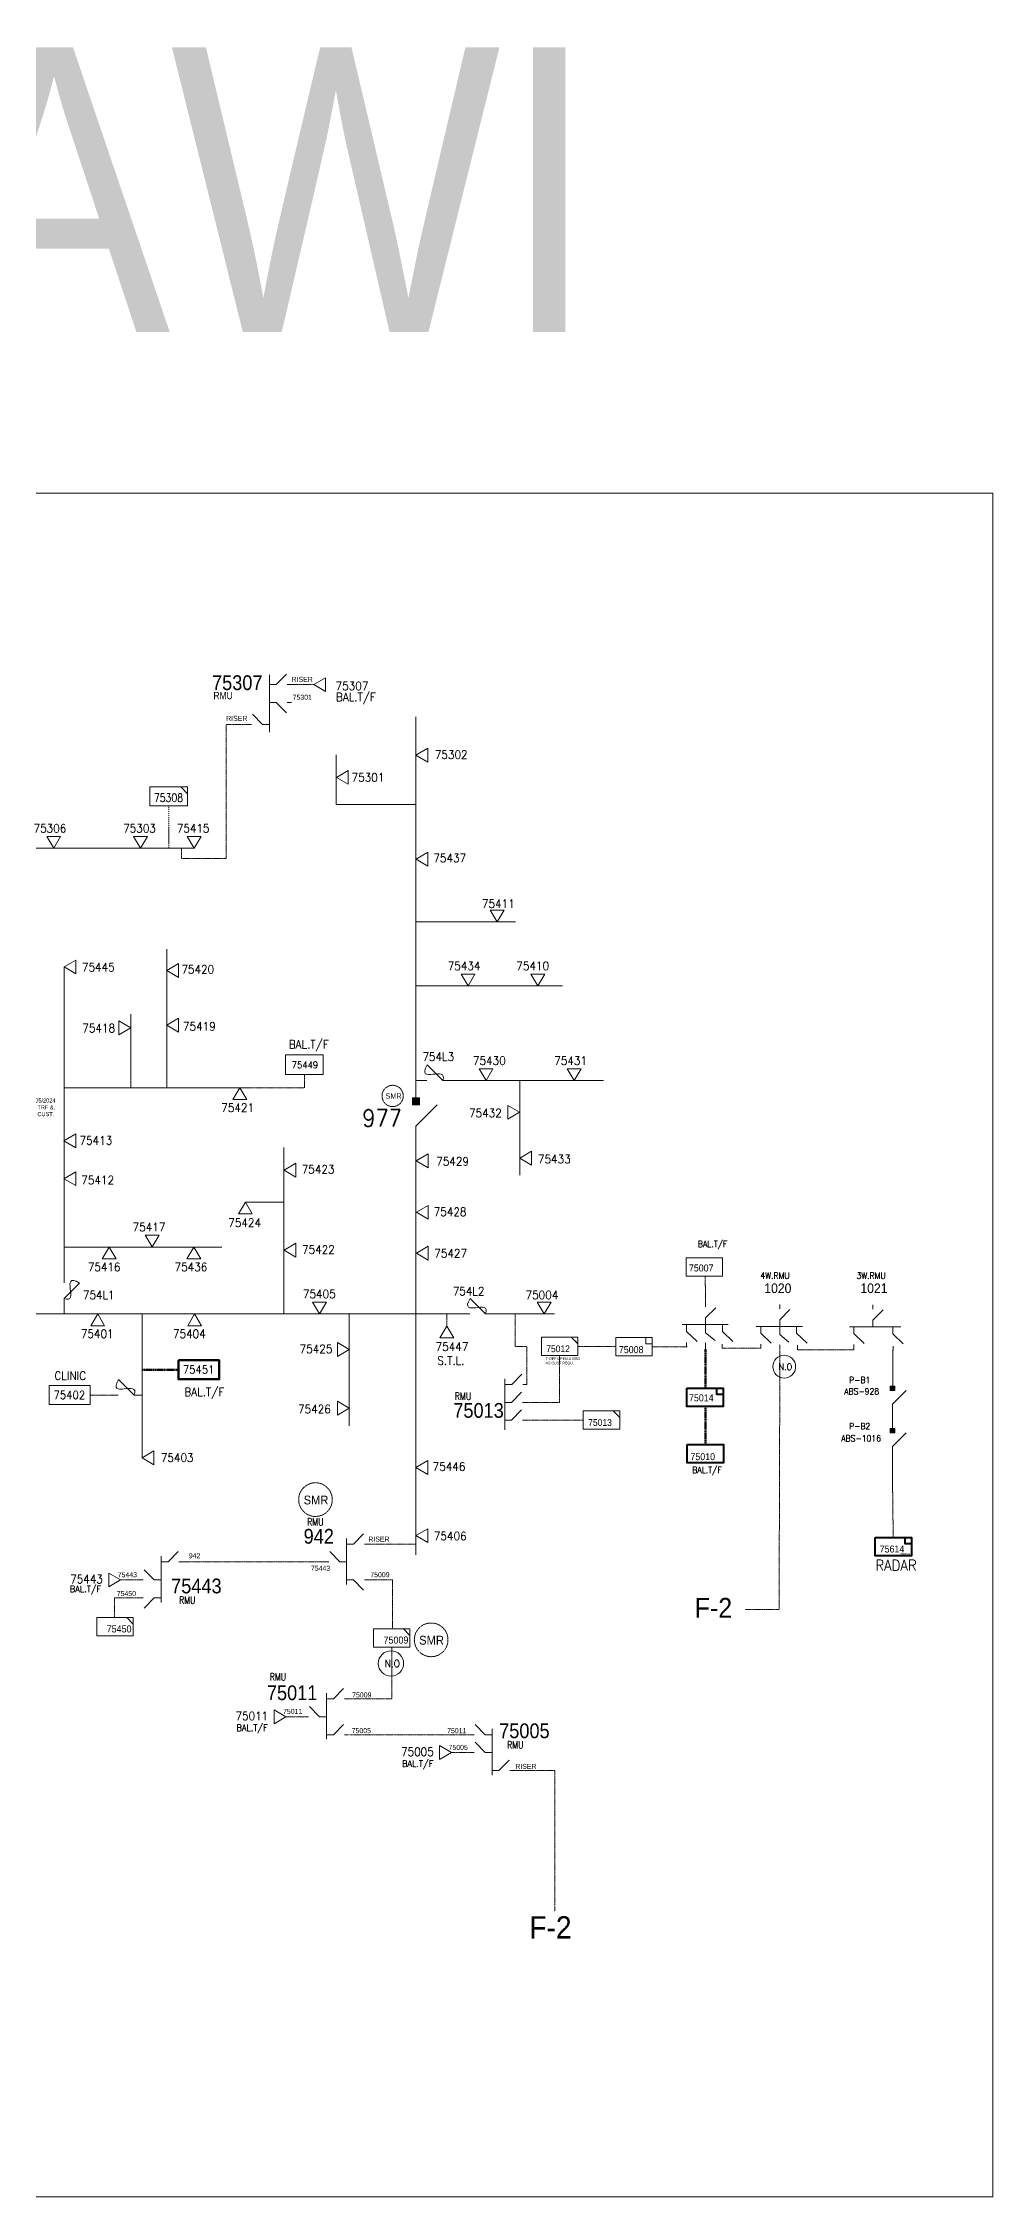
# Model space of a CAD drawing. Header units: metres. Extents: x 65984 to 144644, y -19036 to 23726.
# Drawn here: x 80888 to 81689, y 14799 to 16616 of the extents above; entities that cross this region are included whole.
import ezdxf
from ezdxf.enums import TextEntityAlignment as Align

# ---------------------------------------------------------------- set-up
doc = ezdxf.new("R2010")
doc.units = ezdxf.units.M
doc.header["$MEASUREMENT"] = 0
doc.linetypes.add('DGN Style 3', pattern=[0.013877, 0, -0.013877])
doc.linetypes.add('DGN Style 4', pattern=[1.6, 0.8, -0.4, 0, -0.4])
doc.layers.get('0').update_dxf_attribs({"color": 95, "lineweight": 40})
for name, color, linetype, lineweight in [('d_eos', 111, 'Continuous', 40), ('d_eos no', 121, 'Continuous', 40), ('d_switch', 95, 'Continuous', 40), ('d_tf no', 6, 'Continuous', 40), ('d_ug cable', 95, 'Continuous', 40), ('d_ug tf', 1, 'Continuous', 40), ('d_unit sub', 7, 'Continuous', 40), ('d_village name', 7, 'Continuous', 40), ('EXI TRANS 3PH', 7, 'Continuous', 0), ('FDR  2  03', 240, 'Continuous', 40), ('FDR  2  05', 154, 'Continuous', 40), ('FDR  2  17', 98, 'Continuous', 40), ('FDR  2  19', 172, 'Continuous', 40), ('FDR  3  01', 30, 'Continuous', 40), ('FDR  3  02', 251, 'Continuous', 40), ('Level 37', 7, 'Continuous', 0), ('O H MAIN FEEDER', 4, 'Continuous', 100), ('RMU', 30, 'Continuous', 120), ('SW N O', 114, 'Continuous', 30)]:
    doc.layers.add(name, color=color, linetype=linetype, lineweight=lineweight)
doc.styles.add('NASKHF', font='naskhf.shx', dxfattribs={"height": 8})
doc.styles.add('Style-Arial', font='arial.ttf')
doc.styles.add('Style-ENGINEERING', font='ENGINEERING.shx')
doc.styles.add('Style-msdefault', font='msdefault.shx')
doc.styles.add('Style-STANDARD', font='STANDARD.shx')

# ---------------------------------------------------------------- blocks, each defined once
blk = doc.blocks.new('FUSE01')
at = {"color": 0, "linetype": 'ByBlock', "lineweight": -2}
blk.add_line((0, -17.15), (0, -22.55), dxfattribs=at)
at = {"color": 0, "linetype": 'ByBlock', "lineweight": -2, "flags": 128}
blk.add_lwpolyline([(0, 0.05), (0, -5.75), (-11.2, -16.95)], dxfattribs=at)
at = {"color": 0, "linetype": 'ByBlock', "lineweight": -2}
blk.add_open_spline([(-11.2, -16.95), (3.4, -25.35), (-11.6, -1.35), (0, -5.75)], degree=3, dxfattribs=at)
blk = doc.blocks.new('TF_2_3')
at = {"layer": 'd_village name', "color": 0, "linetype": 'Continuous', "lineweight": -2, "ltscale": 500}
blk.add_line((3150, 2475), (4950, 675), dxfattribs=at)
blk.add_3dface([(-5050, 2475), (4950, 2475), (4950, -2525), (-5050, -2525)], dxfattribs=at)
blk = doc.blocks.new('TF3')
at = {"color": 0, "linetype": 'ByBlock', "lineweight": -2}
for p, q in [((11.3, 9), (18.3, 9)), ((18.3, 9), (18.3, 2))]:
    blk.add_line(p, q, dxfattribs=at)
at = {"color": 0, "linetype": 'ByBlock', "lineweight": -2, "flags": 128}
blk.add_lwpolyline([(18.3, 2), (11.3, 2), (11.3, 9)], dxfattribs=at)
at = {"color": 0, "linetype": 'ByBlock', "lineweight": -2}
blk.add_3dface([(-21.7, 9), (18.3, 9), (18.3, -11), (-21.7, -11)], dxfattribs=at)
blk = doc.blocks.new('ABS2')
at = {"color": 0, "linetype": 'ByBlock', "lineweight": -2}
for q in [(-59.8, 87), (0, 0)]:
    blk.add_line((0, 27.2), q, dxfattribs=at)
at = {"color": 0, "linetype": 'ByBlock', "lineweight": -2, "flags": 128}
for points in [[(10, 87.2), (-10, 87.2), (-10, 107.2), (10, 107.2)], [(7.6, 99.3), (7.6, 99.3), (7.6, 99.3), (7.6, 99.3)]]:
    blk.add_lwpolyline(points, close=True, dxfattribs=at)
at = {"color": 0, "linetype": 'ByBlock', "lineweight": -2}
for points in [[(10, 87.2), (-10, 87.2), (10, 107.2), (-10, 107.2)], [(7.6, 99.3), (7.6, 99.3), (7.6, 99.3)]]:
    blk.add_solid(points, dxfattribs=at)
blk = doc.blocks.new('TF_8')
at = {"color": 0, "linetype": 'ByBlock', "lineweight": -2}
blk.add_line((6.3, 4.95), (9.9, 1.35), dxfattribs=at)
blk.add_3dface([(-10.1, 4.95), (9.9, 4.95), (9.9, -5.05), (-10.1, -5.05)], dxfattribs=at)
blk = doc.blocks.new('TRA1_814')
at = {"layer": 'EXI TRANS 3PH', "color": 1, "linetype": 'Continuous', "lineweight": 13, "flags": 128}
blk.add_lwpolyline([(10, -17), (0, 0), (-10, -17)], close=True, dxfattribs=at)
blk = doc.blocks.new('TRA1_813')
at = {"layer": 'EXI TRANS 3PH', "color": 1, "linetype": 'Continuous', "lineweight": 13, "xscale": 1.000046566207833, "yscale": 1.000046566207833, "zscale": 1.000046566207833, "rotation": 180}
blk.add_blockref('TRA1_814', (0, 0), dxfattribs=at)
blk = doc.blocks.new('*U1430')
at = {"layer": 'SW N O', "color": 3, "lineweight": 13}
blk.add_circle((0, 0), 16.8, dxfattribs=at)
at = {"layer": 'SW N O', "color": 3, "lineweight": 13, "style": 'Style-STANDARD'}
blk.add_text('N.O', height=9.6, dxfattribs=at).set_placement((1.7, -0.2), align=Align.MIDDLE_CENTER)

msp = doc.modelspace()

# ---------------------------------------------------------------- linework, layer by layer
at = {"layer": 'd_eos', "color": 7, "linetype": 'Continuous', "lineweight": 13, "ltscale": 1.031848}
for p, q in [((81078.8, 16034.7), (81078.8, 16083.2)), ((81084.6, 16075), (81093.1, 16083.7)), ((81078.8, 16074.9), (81084.6, 16074.9)), ((81093.9, 16074.9), (81097.4, 16074.9)), ((81073, 16041.2), (81064.6, 16050)), ((81078.8, 16059.8), (81084.6, 16059.8)), ((81084.6, 16059.8), (81093.1, 16051.1)), ((81093.9, 16059.8), (81097.4, 16059.8)), ((81063.8, 16041.2), (81060.2, 16041.2)), ((81078.8, 16041.2), (81073, 16041.2)), ((81446.8, 15549.9), (81446.8, 15553.5)), ((81446.8, 15540.7), (81455.6, 15549.1)), ((81446.8, 15534.9), (81446.8, 15540.7)), ((81509.4, 15548.4), (81509.4, 15551.9)), ((81509.4, 15539.1), (81518.1, 15547.6)), ((81509.4, 15533.3), (81509.4, 15539.1)), ((81587.9, 15548.1), (81587.9, 15551.6)), ((81587.9, 15538.8), (81596.6, 15547.3)), ((81587.9, 15533.1), (81587.9, 15538.8)), ((81427.1, 15535), (81466, 15535)), ((81430.9, 15535), (81430.9, 15529.2)), ((81430.9, 15529.2), (81439.7, 15520.7)), ((81430.9, 15519.9), (81430.9, 15516.4)), ((81446.7, 15514.4), (81446.7, 15519.6)), ((81446.9, 15528.1), (81446.8, 15534.9)), ((81446.9, 15528), (81454.9, 15521.5)), ((81461.2, 15535), (81461.2, 15529.2)), ((81461.2, 15529.2), (81469.9, 15520.7)), ((81489.7, 15533.5), (81528.6, 15533.5)), ((81493.5, 15533.5), (81493.5, 15527.7)), ((81493.5, 15527.7), (81502.2, 15519.2)), ((81509.5, 15526.5), (81509.4, 15533.4)), ((81509.5, 15526.5), (81517.2, 15520.1)), ((81523.7, 15533.5), (81523.7, 15527.7)), ((81523.7, 15527.7), (81532.5, 15519.2)), ((81568.2, 15533.2), (81611.7, 15533.2)), ((81572, 15533.2), (81572, 15527.4)), ((81572, 15527.4), (81580.7, 15518.9)), ((81604.9, 15527.3), (81613.7, 15518.8)), ((81605, 15533.1), (81605, 15527.3)), ((81461, 15518.5), (81461, 15515)), ((81493.5, 15518.4), (81493.5, 15514.9)), ((81509.5, 15515.6), (81509.5, 15518)), ((81524.3, 15517.5), (81524.3, 15513.6)), ((81572, 15518.1), (81572, 15513.6)), ((81605.1, 15516.7), (81605.1, 15513.2)), ((81277.5, 15446.1), (81277.5, 15489.2)), ((81277.5, 15484.3), (81283.3, 15484.3)), ((81283.3, 15484.3), (81291.7, 15493.1)), ((81292.6, 15484.3), (81296.1, 15484.3)), ((81277.4, 15469.2), (81283.2, 15469.2)), ((81283.2, 15469.2), (81291.6, 15477.9)), ((81292.4, 15469.2), (81296, 15469.2)), ((81277.4, 15454.4), (81283.2, 15454.4)), ((81283.2, 15454.4), (81291.6, 15463.1)), ((81292.4, 15454.4), (81296, 15454.4)), ((80987.5, 15300.6), (80987.5, 15339.5)), ((80993.3, 15334.7), (81001.7, 15343.4)), ((80972.4, 15319.5), (80968.9, 15319.5)), ((80981.7, 15319.5), (80973.2, 15328.2)), ((80987.5, 15319.5), (80981.7, 15319.5)), ((80987.5, 15334.7), (80993.3, 15334.7)), ((81002.5, 15334.7), (81006.1, 15334.7)), ((80972.4, 15304.4), (80968.9, 15304.4)), ((80981.7, 15304.4), (80973.2, 15295.7)), ((80987.5, 15304.4), (80981.7, 15304.4)), ((81121.2, 15204.1), (81112.7, 15212.9)), ((81127, 15185.2), (81127, 15224.1)), ((81127, 15219.3), (81132.8, 15219.3)), ((81132.8, 15219.3), (81141.3, 15228)), ((81142.1, 15219.3), (81145.6, 15219.3)), ((81111.9, 15204.1), (81108.4, 15204.1)), ((81127, 15204.1), (81121.2, 15204.1)), ((81132.8, 15189), (81141.3, 15197.7)), ((81260.9, 15189), (81252.4, 15197.7)), ((81266.7, 15154.9), (81266.7, 15193.8)), ((81127, 15189), (81132.8, 15189)), ((81142.1, 15189), (81145.6, 15189)), ((81251.6, 15189), (81248.1, 15189)), ((81251.6, 15173.9), (81248.1, 15173.9)), ((81260.9, 15173.9), (81252.4, 15182.6)), ((81266.7, 15189), (81260.9, 15189)), ((81266.7, 15173.9), (81260.9, 15173.9)), ((81266.7, 15158.7), (81272.5, 15158.7)), ((81272.5, 15158.7), (81281, 15167.5)), ((81281.8, 15158.7), (81285.3, 15158.7))]:
    msp.add_line(p, q, dxfattribs=at)
at = {"layer": 'd_eos', "color": 2, "linetype": 'Continuous', "lineweight": 13, "ltscale": 1.031848}
for p, q in [((81149.7, 15349.8), (81158.2, 15358.5)), ((81138.2, 15334.7), (81129.7, 15343.4)), ((81144, 15315.7), (81143.9, 15354.6)), ((81143.9, 15349.8), (81149.7, 15349.8)), ((81159, 15349.8), (81162.5, 15349.8)), ((81128.9, 15334.7), (81125.4, 15334.7)), ((81143.9, 15334.7), (81138.2, 15334.7)), ((81144, 15319.5), (81149.7, 15319.5)), ((81149.7, 15319.5), (81158.2, 15310.8)), ((81159, 15319.5), (81162.5, 15319.5))]:
    msp.add_line(p, q, dxfattribs=at)
at = {"layer": 'd_ug cable', "color": 2, "linetype": 'DGN Style 3', "lineweight": 13}
for centre, radius in [((81182.8, 15727.9), 8.98), ((81117.7, 15387.3), 14.2), ((81215.3, 15269), 14.2)]:
    msp.add_circle(centre, radius, dxfattribs=at)
at = {"layer": 'd_ug tf', "color": 134, "linetype": 'DGN Style 4', "lineweight": 13}
msp.add_line((80993.9, 15936.9), (80993.9, 15972.7), dxfattribs=at)
at = {"layer": 'd_unit sub', "color": 1, "linetype": 'Continuous', "lineweight": 13, "flags": 128}
for points in [[(81430.6, 15591.2), (81461.2, 15591.2), (81461.2, 15575.8), (81430.6, 15575.8)], [(81339, 15518.9), (81333.5, 15524.3), (81339, 15524.3)], [(81374.4, 15456.7), (81368.9, 15462.1), (81374.4, 15462.1)]]:
    msp.add_lwpolyline(points, close=True, dxfattribs=at)
at = {"layer": 'd_unit sub', "color": 1, "linetype": 'Continuous', "lineweight": 40, "flags": 128}
msp.add_lwpolyline([(81431.4, 15433.7), (81462, 15433.7), (81462, 15418.3), (81431.4, 15418.3)], close=True, dxfattribs=at)
at = {"layer": 'FDR  2  05', "color": 94, "linetype": 'Continuous', "lineweight": 13}
for p, q in [((81202.5, 15724.1), (81202.5, 16047.8)), ((81135.1, 16015.8), (81135.1, 15973.9)), ((81202.5, 15973.9), (81135.1, 15973.9)), ((81015.4, 15936.9), (80825.3, 15936.9)), ((81286.5, 15874.7), (81202.7, 15874.7)), ((80992.2, 15734.4), (80992.2, 15851.8)), ((80905.5, 15574.9), (80905.5, 15836.7)), ((81326.2, 15820.9), (81202.7, 15820.9)), ((80961.8, 15734.4), (80961.8, 15796.8)), ((81210.8, 15740.9), (81202.7, 15740.9)), ((81360.7, 15740.9), (81231.9, 15740.9)), ((81290, 15661.1), (81290, 15740.9)), ((80905.5, 15734.8), (81059.9, 15734.8)), ((81091.1, 15544), (81091.1, 15684.4)), ((81202.5, 15340.6), (81202.5, 15694.2)), ((81058.5, 15638.3), (81091.1, 15638.3)), ((80905.5, 15600.4), (81038.7, 15600.4)), ((81242.9, 15544), (80826.3, 15544)), ((80905.5, 15544), (80905.5, 15552.9)), ((80971.4, 15544), (80971.4, 15422.6)), ((81146.2, 15544), (81146.2, 15449.5)), ((81319.5, 15544), (81268, 15544)), ((81605, 15482.6), (81605, 15513.8)), ((81604.7, 15447.5), (81604.7, 15463.2)), ((81604.7, 15396.3), (81604.7, 15427.5))]:
    msp.add_line(p, q, dxfattribs=at)
at = {"layer": 'FDR  2  17', "color": 7, "linetype": 'Continuous', "lineweight": 13, "flags": 128}
for points in [[(81092.5, 15762.7), (81124.1, 15762.7), (81124.1, 15745.9), (81092.5, 15745.9)], [(80892.9, 15483.5), (80927.5, 15483.5), (80927.5, 15467.5), (80892.9, 15467.5)]]:
    msp.add_lwpolyline(points, close=True, dxfattribs=at)
at = {"layer": 'FDR  2  17', "color": 7, "linetype": 'Continuous', "lineweight": 53, "flags": 128}
msp.add_lwpolyline([(81002, 15504.9), (81036.5, 15504.9), (81036.5, 15488.9), (81002, 15488.9)], close=True, dxfattribs=at)
at = {"layer": 'FDR  2  19', "color": 1, "linetype": 'DGN Style 3', "lineweight": 13}
for p, q in [((81097.4, 16074.9), (81116.3, 16074.9)), ((81446.6, 15575.8), (81446.8, 15552.4)), ((81228.5, 15533.7), (81228.5, 15543.9)), ((81296.1, 15484.3), (81296.1, 15516.6)), ((81401.7, 15516.3), (81431.4, 15516.3)), ((81461, 15515), (81493.7, 15515)), ((81524.3, 15513.6), (81572, 15513.6)), ((80927.5, 15475.5), (80945.1, 15475.5)), ((81296, 15454.4), (81343.7, 15454.4)), ((81160.8, 15349.8), (81202, 15349.8)), ((80968.9, 15319.5), (80953.2, 15319.5)), ((81108.4, 15204.1), (81092.7, 15204.1)), ((81248.1, 15189), (81146.4, 15189)), ((81248.1, 15173.9), (81232.4, 15173.9))]:
    msp.add_line(p, q, dxfattribs=at)
at = {"layer": 'FDR  2  19', "color": 1, "linetype": 'DGN Style 3', "lineweight": 53}
for p, q in [((81446.7, 15481.3), (81446.7, 15514.3)), ((80971.4, 15496.9), (81002, 15496.9)), ((81446.7, 15433.7), (81446.7, 15465.3))]:
    msp.add_line(p, q, dxfattribs=at)
at = {"layer": 'FDR  2  19', "color": 1, "linetype": 'DGN Style 3', "lineweight": 13, "flags": 128}
for points in [[(81004.6, 15936.9), (81004.6, 15928.2), (81042.3, 15928.2), (81042.3, 16041.2), (81060.2, 16041.2)], [(81059.9, 15734.8), (81108.3, 15734.8), (81108.3, 15745.9)], [(81286.2, 15543.7), (81286.2, 15516.6), (81296.1, 15516.6)], [(81296, 15469.2), (81323.5, 15469.2), (81323.7, 15508.9)], [(81339, 15516.6), (81371, 15516.6)], [(81480.3, 15294.6), (81508.9, 15294.6), (81509.6, 15516)], [(81605.2, 15355.3), (81605.2, 15355.3), (81604.7, 15396.9)], [(81006.1, 15334.7), (81125.4, 15334.7)], [(81162.5, 15319.5), (81182.7, 15319.5), (81182.7, 15278.3)], [(80968.9, 15304.4), (80948.1, 15304.4), (80948.1, 15287.7)], [(81182.2, 15263), (81182.2, 15219.3), (81145.6, 15219.3)], [(81285.3, 15158.7), (81319.8, 15158.7), (81319.8, 15040)]]:
    msp.add_lwpolyline(points, dxfattribs=at)
at = {"layer": 'O H MAIN FEEDER', "color": 140, "lineweight": 13, "ltscale": 0.498271, "flags": 128}
msp.add_lwpolyline([(79820.2, 14799), (79820.2, 16236.4), (81689.4, 16236.4), (81689.4, 14799)], close=True, dxfattribs=at)

# ---------------------------------------------------------------- block references
at = {"color": 5, "linetype": 'DGN Style 3', "lineweight": 13, "ltscale": 0.988148, "xscale": 0.003185260140615065, "yscale": 0.003185260140615065, "zscale": 0.005755939339257474, "rotation": 359.9999999999999}
msp.add_blockref('TF_2_3', (80994, 15980.7), dxfattribs=at)
at = {"layer": 'd_unit sub', "color": 1, "linetype": 'Continuous', "lineweight": 13, "xscale": 1.533470680313824, "yscale": 1.537839403088075, "zscale": 1.933377586200117}
for p in [(81323.8, 15516.7), (81359.2, 15454.5)]:
    msp.add_blockref('TF_8', p, dxfattribs=at)
at = {"layer": 'd_unit sub', "color": 1, "linetype": 'Continuous', "lineweight": 13, "xscale": 0.7667353401594268, "yscale": 0.7667353401594268, "zscale": 0.3067150892667264, "rotation": 359.9999999999999}
msp.add_blockref('TF3', (81387.7, 15517.1), dxfattribs=at)
at = {"layer": 'd_unit sub', "color": 1, "linetype": 'Continuous', "lineweight": 40, "xscale": 0.7667353401594268, "yscale": 0.7667353401594268, "zscale": 0.3067150892667264, "rotation": 359.9999999999999}
for p in [(81447.6, 15474.4), (81606.7, 15348.4)]:
    msp.add_blockref('TF3', p, dxfattribs=at)
at = {"layer": 'd_unit sub', "color": 5, "linetype": 'Continuous', "lineweight": 13, "xscale": 1.533470680313094, "yscale": 1.533470680313094, "zscale": 1.006283101268789, "rotation": 359.9999999999999}
msp.add_blockref('TF_8', (80948.7, 15280.2), dxfattribs=at)
at = {"layer": 'd_unit sub', "color": 2, "linetype": 'Continuous', "lineweight": 13, "xscale": 1.533470680313094, "yscale": 1.533470680313094, "zscale": 1.006283101268789, "rotation": 359.9999999999999}
msp.add_blockref('TF_8', (81182.2, 15270.7), dxfattribs=at)
at = {"layer": 'EXI TRANS 3PH', "color": 1, "linetype": 'Continuous', "lineweight": 13}
for p, xscale, yscale, zscale, rotation in [((81116.3, 16074.9), 0.585816259587543, 0.5870959823842179, 0.585816259587543, 269.9998128257428), ((81202.5, 16015.4), 0.585816259587542, 0.5870959823842185, 0.585816259587542, 269.9998128257428), ((81135.4, 15996.7), 0.585816259587542, 0.5870959823842185, 0.585816259587542, 269.9998128257428), ((81202.6, 15927.7), 0.585816259587542, 0.5870959823842185, 0.585816259587542, 269.9998128257428), ((81271, 15874.7), 0.5858162595875431, 0.5870959823842172, 0.5858162595875431, 0.0001871742573096563), ((80905.5, 15836.7), 0.585816259587542, 0.5870959823842185, 0.585816259587542, 269.9998128257428), ((80992.2, 15833.8), 0.585816259587542, 0.5870959823842185, 0.585816259587542, 269.9998128257428), ((81246.4, 15820.8), 0.5858162595875431, 0.5870959823842172, 0.5858162595875431, 0.0001871742573096563), ((81305.3, 15820.8), 0.5858162595875431, 0.5870959823842172, 0.5858162595875431, 0.0001871742573096563), ((80992.2, 15787.7), 0.585816259587542, 0.5870959823842185, 0.585816259587542, 269.9998128257428), ((81261.6, 15740.9), 0.5858162595875431, 0.5870959823842172, 0.5858162595875431, 0.0001871742573096563), ((81336, 15740.9), 0.5858162595875431, 0.5870959823842172, 0.5858162595875431, 0.0001871742573096563), ((81053.8, 15734.8), 0.5858162595875431, 0.5870959823842172, 0.5858162595875431, 179.9998128257428), ((80905.4, 15690.1), 0.585816259587542, 0.5870959823842185, 0.585816259587542, 269.9998128257428), ((81091.2, 15665.3), 0.585816259587542, 0.5870959823842185, 0.585816259587542, 269.9998128257428), ((81202.7, 15673.2), 0.585816259587542, 0.5870959823842185, 0.585816259587542, 270.0001871742573), ((81290, 15675.4), 0.585816259587542, 0.5870959823842185, 0.585816259587542, 269.9998128257428), ((80905.4, 15658.1), 0.585816259587542, 0.5870959823842185, 0.585816259587542, 269.9998128257428), ((81058.5, 15638.3), 0.5858162595875431, 0.5870959823842172, 0.5858162595875431, 179.9998128257428), ((81202.9, 15629.7), 0.585816259587542, 0.5870959823842185, 0.585816259587542, 270.0001871742573), ((80943.6, 15600.4), 0.5858162595875431, 0.5870959823842172, 0.5858162595875431, 179.9998128257428), ((81015, 15600.4), 0.5858162595875431, 0.5870959823842172, 0.5858162595875431, 179.9998128257428), ((81091.2, 15597.7), 0.585816259587542, 0.5870959823842185, 0.585816259587542, 269.9998128257428), ((81202.9, 15595.3), 0.585816259587542, 0.5870959823842185, 0.585816259587542, 270.0001871742573), ((80933.9, 15544), 0.5858162595875431, 0.5870959823842172, 0.5858162595875431, 179.9998128257428), ((81015.7, 15544), 0.5858162595875431, 0.5870959823842172, 0.5858162595875431, 179.9998128257428), ((81146.2, 15513.9), 0.585816259587542, 0.5870959823842185, 0.585816259587542, 90.00018717425732), ((81228.5, 15533.7), 0.5858162595875431, 0.5870959823842172, 0.5858162595875431, 179.9998128257428), ((81146.2, 15464.5), 0.585816259587542, 0.5870959823842185, 0.585816259587542, 90.00018717425732), ((80971.4, 15422.6), 0.585816259587542, 0.5870959823842185, 0.585816259587542, 269.9998128257428), ((81202.4, 15414.5), 0.585816259587542, 0.5870959823842185, 0.585816259587542, 269.9998128257428), ((81202.4, 15356.9), 0.585816259587542, 0.5870959823842185, 0.585816259587542, 269.9998128257428)]:
    msp.add_blockref('TRA1_813', p, dxfattribs=dict(at, xscale=xscale, yscale=yscale, zscale=zscale, rotation=rotation))
at = {"layer": 'EXI TRANS 3PH', "color": 1, "linetype": 'Continuous', "lineweight": 13, "extrusion": (0, 0, -1)}
for p, xscale, yscale, zscale, rotation in [((-80896.8, 15936.9), 0.5858162595875431, 0.5870959823842173, 0.5858162595875431, 0.0001871742573096567), ((-80970.1, 15936.9), 0.5858162595875431, 0.5870959823842173, 0.5858162595875431, 0.0001871742573096567), ((-81015.4, 15936.9), 0.5858162595875431, 0.5870959823842173, 0.5858162595875431, 0.0001871742573096567), ((-80961.8, 15785.4), 0.585816259587542, 0.5870959823842185, 0.585816259587542, 270.0001871742573), ((-81289.9, 15714.1), 0.585816259587542, 0.5870959823842185, 0.585816259587542, 269.9998128257428), ((-80979.8, 15600.5), 0.5858162595875431, 0.5870959823842173, 0.5858162595875431, 0.000187174254607309), ((-81121, 15544), 0.5858162595875431, 0.5870959823842173, 0.5858162595875431, 359.9998128257428), ((-81310.6, 15544), 0.5858162595875431, 0.5870959823842173, 0.5858162595875431, 0.0001871742573096567), ((-80953.2, 15319.5), 0.5858162595875421, 0.5870959823842185, 0.5858162595875421, 269.9922887923341), ((-81092.7, 15204.1), 0.5858162595875421, 0.5870959823842185, 0.5858162595875421, 269.9922887923341), ((-81232.4, 15173.9), 0.5858162595875421, 0.5870959823842185, 0.5858162595875421, 269.9922887923341)]:
    msp.add_blockref('TRA1_813', p, dxfattribs=dict(at, xscale=xscale, yscale=yscale, zscale=zscale, rotation=rotation))
at = {"layer": 'FDR  2  03', "color": 2, "linetype": 'Continuous', "lineweight": 13, "xscale": 0.3002525418009779, "yscale": -0.3002525418009795, "zscale": 0.5155419992421447, "rotation": 179.9998128257428}
msp.add_blockref('ABS2', (81202.5, 15694.2), dxfattribs=at)
at = {"layer": 'FDR  2  03', "color": 121, "linetype": 'Continuous', "lineweight": 13, "xscale": 0.1925099361140694, "yscale": -0.1925099361140704, "zscale": 0.5155419992421447, "rotation": 179.9998128257428}
for p in [(81604.7, 15462.5), (81604.7, 15426.8)]:
    msp.add_blockref('ABS2', p, dxfattribs=at)
at = {"layer": 'FDR  2  05', "color": 94, "linetype": 'Continuous', "lineweight": 13, "zscale": 2.012566202537578}
for p, xscale, yscale, rotation in [((81231.8, 15740.9), 1.172121997321165, 1.172121997321165, 269.9996256514858), ((80905.5, 15550.2), 1.172121997321166, 1.172121997321166, 179.9996256514858), ((80971.4, 15475.5), 1.172121997321165, 1.172121997321165, 269.9996256514858)]:
    msp.add_blockref('FUSE01', p, dxfattribs=dict(at, xscale=xscale, yscale=yscale, rotation=rotation))
at = {"layer": 'FDR  2  05', "color": 7, "linetype": 'Continuous', "lineweight": 13, "xscale": 1.172121997321165, "yscale": 1.172121997321165, "zscale": 2.012566202537578, "rotation": 269.9996256514858}
msp.add_blockref('FUSE01', (81268, 15544), dxfattribs=at)
at = {"layer": 'SW N O', "color": 3, "lineweight": 13}
for p, xscale, yscale, zscale in [((81513.2, 15499.5), 0.5720312006665029, 0.5720312006665029, 0.5720312006665029), ((81181.4, 15249.1), 0.635590222962781, 0.635590222962781, 0.635590222962781)]:
    msp.add_blockref('*U1430', p, dxfattribs=dict(at, xscale=xscale, yscale=yscale, zscale=zscale))

# ---------------------------------------------------------------- texts
at = {"layer": 'd_eos no', "color": 7, "linetype": 'Continuous', "lineweight": 13, "style": 'Style-Arial', "width": 0.88}
for s, height, p in [('SADAWI', 240.15, (80191.4, 16612.6)), ('75307', 12.46, (81030.4, 16082.8)), ('75013', 12.46, (81234, 15468.8)), ('75443', 12.46, (80995.9, 15320.7)), ('75011', 12.46, (81076.7, 15230.6)), ('75005', 12.46, (81272.7, 15198.5))]:
    msp.add_text(s, height=height, dxfattribs=at).set_placement(p, align=Align.TOP_LEFT)
at = {"layer": 'd_eos no', "color": 2, "linetype": 'Continuous', "lineweight": 13, "style": 'Style-Arial', "width": 0.88}
msp.add_text('942', height=12.46, dxfattribs=at).set_placement((81107.7, 15362.6), align=Align.TOP_LEFT)
at = {"layer": 'd_switch', "color": 7, "linetype": 'Continuous', "lineweight": 13, "style": 'Style-ENGINEERING', "width": 0.857143}
for s, rotation, p in [('RISER', 359.9996, (81097.5, 16081.5)), ('942', 0.0075, (81010.8, 15342.1)), ('75011', 0.0075, (81228.8, 15194.5))]:
    msp.add_text(s, height=4.27, rotation=rotation, dxfattribs=at).set_placement(p, align=Align.TOP_LEFT)
for s, p in [('75301', (81114.7, 16066.4)), ('RISER', (81180.2, 15356.1)), ('75443', (81130.1, 15331.5)), ('75009', (81180.2, 15326.1)), ('75009', (81164.9, 15224.7))]:
    msp.add_text(s, height=4.27, dxfattribs=at).set_placement(p, align=Align.TOP_RIGHT)
msp.add_text('RISER', height=4.27, rotation=359.9996, dxfattribs=at).set_placement((81060.2, 16048.6), align=Align.TOP_RIGHT)
for s, p in [('75443', (80950.8, 15326.1)), ('75450', (80950, 15310.2)), ('75011', (81090.3, 15210.7)), ('75005', (81230, 15180.4))]:
    msp.add_text(s, height=4.27, dxfattribs=at).set_placement(p, align=Align.TOP_LEFT)
for s, p in [('75005', (81164.5, 15190.3)), ('RISER', (81304.2, 15160.1))]:
    msp.add_text(s, height=4.27, dxfattribs=at).set_placement(p, align=Align.RIGHT)
at = {"layer": 'd_switch', "color": 2, "linetype": 'Continuous', "lineweight": 13, "insert": (80874.6, 15725.8), "char_height": 3.456, "attachment_point": 1, "style": 'NASKHF'}
msp.add_mtext('\\Fmsdefault;\\H1x;\\W0.9;16/05/2024\\PNO TRF &,\\PNO CUST.', dxfattribs=at)
at = {"layer": 'd_tf no', "color": 1, "linetype": 'Continuous', "lineweight": 13, "style": 'Style-msdefault', "width": 0.947368}
msp.add_text('SMR', height=4.68, dxfattribs=at).set_placement((81176.8, 15730.2), align=Align.TOP_LEFT)
at = {"layer": 'd_tf no', "color": 13, "linetype": 'Continuous', "lineweight": 13, "style": 'Style-msdefault', "width": 0.945946}
for s, height, p in [('75007', 5.9, (81432.8, 15585.7)), ('75012', 5.68, (81312.4, 15517.4)), ('75008', 5.9, (81373.7, 15516.8)), ('75013', 5.68, (81347.8, 15455.2))]:
    msp.add_text(s, height=height, dxfattribs=at).set_placement(p, align=Align.TOP_LEFT)
at = {"layer": 'd_tf no', "color": 7, "linetype": 'Continuous', "lineweight": 13, "style": 'Style-msdefault', "width": 0.945946}
for s, p in [('1020', (81496.4, 15569.7)), ('1021', (81577.5, 15569.7))]:
    msp.add_text(s, height=8.14, dxfattribs=at).set_placement(p, align=Align.TOP_LEFT)
at = {"layer": 'd_tf no', "color": 13, "linetype": 'Continuous', "lineweight": 40, "style": 'Style-msdefault', "width": 0.945946}
for s, p in [('75014', (81432.9, 15476.1)), ('75010', (81434.1, 15426.5)), ('75614', (81593.8, 15348.6))]:
    msp.add_text(s, height=5.9, dxfattribs=at).set_placement(p, align=Align.TOP_LEFT)
at = {"layer": 'd_tf no', "color": 1, "linetype": 'Continuous', "lineweight": 40, "style": 'Style-msdefault', "width": 0.945946}
for p in [(81107.7, 15390.7), (81205.2, 15272.4)]:
    msp.add_text('SMR', height=7.43, dxfattribs=at).set_placement(p, align=Align.TOP_LEFT)
at = {"layer": 'd_tf no', "color": 7, "linetype": 'Continuous', "lineweight": 40, "style": 'Style-msdefault', "width": 0.945946}
msp.add_text('1500KVA', height=1.62, dxfattribs=at).set_placement((81610, 15342.3), align=Align.TOP_LEFT)
at = {"layer": 'd_tf no', "color": 55, "linetype": 'Continuous', "lineweight": 40, "style": 'Style-msdefault', "width": 0.945946}
for height, p in [(16.68, (81437.7, 15304.4)), (18.82, (81298.1, 15035.8))]:
    msp.add_text('F-2', height=height, dxfattribs=at).set_placement(p, align=Align.TOP_LEFT)
at = {"layer": 'd_tf no', "color": 6, "linetype": 'Continuous', "lineweight": 13, "style": 'Style-msdefault', "width": 0.945946}
msp.add_text('75450', height=5.97, dxfattribs=at).set_placement((80962.5, 15281.2), align=Align.TOP_RIGHT)
at = {"layer": 'd_tf no', "color": 2, "linetype": 'Continuous', "lineweight": 13, "style": 'Style-msdefault', "width": 0.945946}
msp.add_text('75009', height=5.97, dxfattribs=at).set_placement((81196.1, 15271.8), align=Align.TOP_RIGHT)
at = {"layer": 'd_tf no', "color": 2, "linetype": 'Continuous', "lineweight": 40, "insert": (81311.9, 15507.4), "char_height": 2.224, "attachment_point": 1, "style": 'NASKHF'}
msp.add_mtext('\\Fmsdefault;\\H1x;\\W0.945946;T-OFF OPEN & GRD\\PAS CUST REQU.', dxfattribs=at)
at = {"layer": 'FDR  3  01', "color": 2, "linetype": 'Continuous', "lineweight": 13, "style": 'Style-STANDARD'}
msp.add_text('977', height=14.29, rotation=359.9998, dxfattribs=at).set_placement((81173.9, 15709.2), align=Align.MIDDLE_CENTER)
at = {"layer": 'FDR  3  02', "color": 94, "linetype": 'Continuous', "lineweight": 13, "char_height": 7.03, "attachment_point": 5, "rotation": 359.9998, "style": 'Style-STANDARD'}
for s, insert in [('754L3\\P\\P', (81221.3, 15755.1)), ('754L1\\P\\P', (80934.8, 15554.1))]:
    msp.add_mtext(s, dxfattribs=dict(at, insert=insert))
at = {"layer": 'FDR  3  02', "color": 7, "linetype": 'Continuous', "lineweight": 13, "insert": (81246.9, 15557.3), "char_height": 7.03, "attachment_point": 5, "rotation": 359.9998, "style": 'Style-STANDARD'}
msp.add_mtext('754L2\\P\\P', dxfattribs=at)
at = {"layer": 'Level 37', "color": 7, "linetype": 'Continuous', "lineweight": 13, "style": 'Style-msdefault', "width": 0.854701}
msp.add_text('RMU', height=6.22, rotation=359.9996, dxfattribs=at).set_placement((81039.7, 16065.7), align=Align.MIDDLE_CENTER)
at = {"layer": 'Level 37', "color": 7, "linetype": 'Continuous', "lineweight": 13, "style": 'Style-STANDARD', "width": 0.854701}
for p in [(81242.2, 15474.7), (81009.5, 15302.6), (81086, 15237.8), (81286.3, 15180.3)]:
    msp.add_text('RMU', height=6.22, dxfattribs=at).set_placement(p, align=Align.MIDDLE_CENTER)
at = {"layer": 'Level 37', "color": 2, "linetype": 'Continuous', "lineweight": 13, "style": 'Style-STANDARD', "width": 0.854701}
msp.add_text('RMU', height=6.22, dxfattribs=at).set_placement((81117.6, 15368.5), align=Align.MIDDLE_CENTER)
at = {"layer": 'RMU', "color": 6, "linetype": 'Continuous', "lineweight": 13, "style": 'Style-STANDARD', "width": 0.909091}
msp.add_text('75308', height=6.91, dxfattribs=at).set_placement((80993.7, 15979.5), align=Align.MIDDLE_CENTER)
at = {"layer": 'RMU', "color": 6, "linetype": 'Continuous', "lineweight": 13, "attachment_point": 5, "style": 'Style-STANDARD'}
for s, insert, char_height, rotation in [('\\H1.04778x;75307', (81148.5, 16073.8), 6.751, 359.9998), ('\\H1.04778x;BAL.T/F', (81151.8, 16063.2), 6.751, 359.9998), ('\\H1.04778x;75302^J', (81232.2, 16015.8), 6.751, 359.9998), ('\\H1.04778x;75301^J', (81162, 15996.6), 6.751, 359.9998), ('\\H1.04778x;75306', (80893.6, 15953.7), 6.751, 359.9998), ('\\H1.04778x;75303^J', (80969.2, 15953.7), 6.751, 359.9998), ('\\H1.04778x;75415^J', (81014.5, 15953.7), 6.751, 359.9998), ('\\H1.04778x;75437^J', (81231, 15928.6), 6.751, 359.9998), ('\\H1.04778x;75411^J', (81272, 15890.1), 6.751, 0.0002), ('\\H1.04778x;75445^J', (80934.4, 15836.5), 6.751, 359.9998), ('\\H1.04778x;75420^J', (81018.4, 15834.7), 6.751, 359.9998), ('\\H1.04778x;75434^J', (81243.1, 15837.6), 6.751, 0.0002), ('\\H1.04778x;75410^J', (81301, 15837.6), 6.751, 0.0002), ('\\H1.04778x;75418^J', (80934.7, 15785.1), 6.751, 359.9998), ('\\H1.04778x;75419^J', (81019.7, 15786.6), 6.751, 359.9998), ('\\H1.04778x;BAL.T/F', (81112, 15770.3), 6.751, 359.9998), ('\\H1.12058x;75449', (81108.8, 15754.1), 5.082, 359.9998), ('\\H1.04778x;75430^J', (81264.4, 15757.7), 6.751, 0.0002), ('\\H1.04778x;75431^J', (81333, 15757.7), 6.751, 0.0002), ('\\H1.04778x;75421^J', (81052, 15718), 6.751, 359.9998), ('\\H1.04778x;75432^J', (81261.1, 15713.5), 6.751, 0.0002), ('\\H1.04778x;75413^J', (80932.4, 15690.3), 6.751, 359.9998), ('\\H1.04778x;75423^J', (81119.9, 15666), 6.751, 359.9998), ('\\H1.04778x;75429^J', (81233.4, 15672.7), 6.751, 0.0002), ('\\H1.04778x;75433^J', (81319.2, 15674.6), 6.751, 359.9998), ('\\H1.04778x;75412^J', (80933.9, 15656.9), 6.751, 359.9998), ('\\H1.04778x;75428^J', (81231.3, 15630.1), 6.751, 0.0002), ('\\H1.04778x;75417^J', (80977.2, 15617.3), 6.751, 359.9998), ('\\H1.04778x;75424^J', (81057.9, 15620.9), 6.751, 359.9998), ('\\H1.04778x;75422^J', (81120.2, 15598.3), 6.751, 359.9998), ('\\H1.04778x;75427^J', (81231.8, 15595.1), 6.751, 0.0002), ('\\H1.04778x;BAL.T/F', (81452.8, 15602.1), 4.976, 359.9998), ('\\H1.04778x;75416^J', (80939.4, 15583.6), 6.751, 359.9998), ('\\H1.04778x;75436^J', (81012.6, 15583.6), 6.751, 359.9998), ('4W.RMU', (81505.5, 15576.3), 5.21, 359.9998), ('3W.RMU', (81586.6, 15576.3), 5.21, 359.9998), ('\\H1.04778x;75405^J', (81120.9, 15560.8), 6.751, 0.0002), ('\\H1.04778x;75004^J', (81308.8, 15560), 6.751, 359.9998), ('\\H1.04778x;75401^J', (80933.5, 15527.2), 6.751, 359.9998), ('\\H1.04778x;75404^J', (81011.3, 15527.2), 6.751, 359.9998), ('\\H1.04778x;75447', (81232.9, 15516.4), 6.751, 359.9998), ('\\H1.04778x;75425^J', (81118.1, 15514.4), 6.751, 0.0002), ('\\H1.04778x;S.T.L.', (81232, 15504.6), 6.751, 359.9998), ('\\H1.04778x;CLINIC', (80910.8, 15491.8), 6.751, 359.9998), ('P-B1', (81576.9, 15488.2), 5.21, 359.9998), ('\\H1.04778x;75402^J', (80910, 15475.6), 6.507, 359.9998), ('\\H1.04778x;75426^J', (81116.8, 15463.7), 6.751, 0.0002), ('P-B2', (81576.9, 15449.3), 5.21, 359.9998), ('\\H1.04778x;75403^J', (81001, 15422.7), 6.751, 359.9998), ('\\H1.04778x;75446', (81230.4, 15415.2), 6.751, 359.9998), ('\\H1.04778x;75406^J', (81231.4, 15356.6), 6.751, 359.9998), ('75443', (80924.5, 15320.2), 7.07, 0.0077), ('\\H1.04778x;BAL.T/F', (80923.6, 15311), 5.291, 0.0077), ('75011', (81064, 15204.8), 7.07, 0.0077), ('\\H1.04778x;BAL.T/F', (81064.2, 15193.9), 5.291, 0.0077), ('75005', (81203.7, 15174.5), 7.07, 0.0077), ('\\H1.04778x;BAL.T/F', (81203.9, 15163.6), 5.291, 0.0077)]:
    msp.add_mtext(s, dxfattribs=dict(at, insert=insert, char_height=char_height, rotation=rotation))
at = {"layer": 'RMU', "color": 6, "linetype": 'Continuous', "lineweight": 53, "attachment_point": 5, "rotation": 359.9998, "style": 'Style-STANDARD'}
for s, insert, char_height in [('75451', (81019.1, 15497), 6.82), ('BAL.T/F', (81023.9, 15477), 7.07), ('\\H1.04778x;BAL.T/F', (81448.1, 15411.5), 4.976)]:
    msp.add_mtext(s, dxfattribs=dict(at, insert=insert, char_height=char_height))
at = {"layer": 'RMU', "color": 7, "linetype": 'Continuous', "lineweight": 13, "attachment_point": 5, "rotation": 359.9998, "style": 'Style-STANDARD'}
for s, insert, char_height in [('ABS-928', (81578.6, 15478.6), 5.21), ('ABS-1016', (81578.1, 15439), 5.21), ('RADAR', (81607.6, 15331.9), 9.04)]:
    msp.add_mtext(s, dxfattribs=dict(at, insert=insert, char_height=char_height))

doc.saveas('drawing.dxf')
